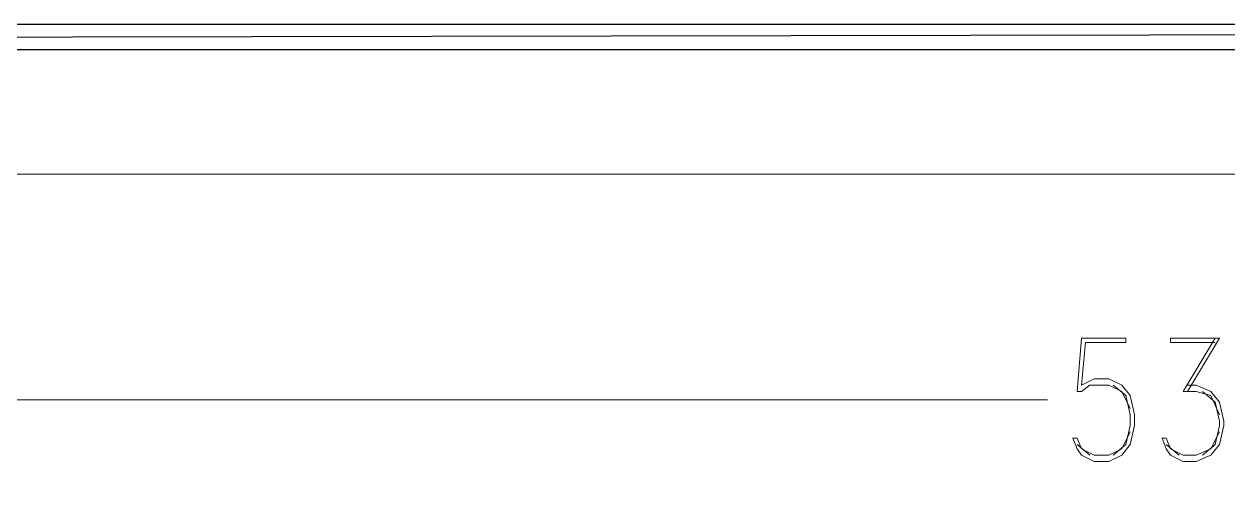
# Model space of a CAD drawing. Header units: centimetres. Extents: x -22.4 to 6.2, y -30.9 to -11.
# Drawn here: x -9.208 to -6.809, y -11.975 to -11.036 of the extents above; entities that cross this region are included whole.
import ezdxf

# ---------------------------------------------------------------- set-up
doc = ezdxf.new("R2010")
doc.units = ezdxf.units.CM
doc.header["$MEASUREMENT"] = 0
doc.layers.add('2', color=7, linetype='Continuous')
doc.layers.add('layer 1', color=7, linetype='Continuous')

msp = doc.modelspace()

# ---------------------------------------------------------------- linework, layer by layer
at = {"layer": '2', "color": 3, "lineweight": 9}
msp.add_open_spline([(-9.40789, -11.78507), (-9.40789, -11.78507), (-7.16845, -11.78507), (-7.16845, -11.78507)], degree=3, dxfattribs=at)
at = {"layer": 'layer 1'}
for points in [[(-22.40421, -11.03577), (-22.40421, -11.03577), (-22.35341, -11.08657), (-22.35341, -11.08657), (-22.35341, -11.08657), (-22.35341, -11.08657), (4.84575, -11.03577), (4.84575, -11.03577), (4.84575, -11.03577), (4.84575, -11.03577), (-22.40421, -11.03577), (-22.40421, -11.03577)], [(-22.35341, -11.08657), (-22.35341, -11.08657), (4.84575, -11.03577), (4.84575, -11.03577), (4.84575, -11.03577), (4.84575, -11.03577), (4.79495, -11.08657), (4.79495, -11.08657), (4.79495, -11.08657), (4.79495, -11.08657), (-22.35341, -11.08657), (-22.35341, -11.08657)]]:
    msp.add_open_spline(points, degree=3, knots=[0, 0, 0, 0, 0.25, 0.25, 0.25, 0.25, 0.5, 0.5, 0.5, 0.5, 1, 1, 1, 1], dxfattribs=at)
at = {"layer": 'layer 1', "lineweight": 9}
for points, knots in [([(-21.92211, -30.90598), (-21.92211, -30.90598), (6.24226, -30.90598), (6.24226, -30.90598), (6.24226, -30.90598), (6.24226, -30.90598), (6.24226, -11.33528), (6.24226, -11.33528), (6.24226, -11.33528), (6.24226, -11.33528), (-21.92211, -11.33528), (-21.92211, -11.33528), (-21.92211, -11.33528), (-21.92211, -11.33528), (-21.92211, -30.90598), (-21.92211, -30.90598)], [0, 0, 0, 0, 0.2, 0.2, 0.2, 0.2, 0.4, 0.4, 0.4, 0.4, 0.6, 0.6, 0.6, 0.6, 1, 1, 1, 1]), ([(-7.10072, -11.66231), (-7.10072, -11.66231), (-7.01182, -11.66231), (-7.01182, -11.66231), (-7.01182, -11.66231), (-7.01182, -11.66231), (-7.01182, -11.67077), (-7.01182, -11.67077), (-7.01182, -11.67077), (-7.01182, -11.67077), (-7.09225, -11.67077), (-7.09225, -11.67077)], [0, 0, 0, 0, 0.25, 0.25, 0.25, 0.25, 0.5, 0.5, 0.5, 0.5, 1, 1, 1, 1]), ([(-6.92292, -11.66231), (-6.92292, -11.66231), (-6.82555, -11.66231), (-6.82555, -11.66231), (-6.82555, -11.66231), (-6.82555, -11.66231), (-6.88905, -11.76814), (-6.88905, -11.76814)], [0, 0, 0, 0, 0.3333333, 0.3333333, 0.3333333, 0.3333333, 1, 1, 1, 1]), ([(-6.92292, -11.66231), (-6.92292, -11.66231), (-6.92292, -11.67077), (-6.92292, -11.67077), (-6.92292, -11.67077), (-6.92292, -11.67077), (-6.83402, -11.67077), (-6.83402, -11.67077)], [0, 0, 0, 0, 0.3333333, 0.3333333, 0.3333333, 0.3333333, 1, 1, 1, 1]), ([(-7.10072, -11.75544), (-7.10072, -11.75544), (-7.07532, -11.74274), (-7.07532, -11.74274), (-7.07532, -11.74274), (-7.07532, -11.74274), (-7.04569, -11.74274), (-7.04569, -11.74274), (-7.04569, -11.74274), (-7.04569, -11.74274), (-7.02029, -11.75544), (-7.02029, -11.75544), (-7.02029, -11.75544), (-7.02029, -11.75544), (-7.00335, -11.77661), (-7.00335, -11.77661), (-7.00335, -11.77661), (-7.00335, -11.77661), (-6.99489, -11.81471), (-6.99489, -11.81471), (-6.99489, -11.81471), (-6.99489, -11.81471), (-6.99489, -11.83587), (-6.99489, -11.83587), (-6.99489, -11.83587), (-6.99489, -11.83587), (-7.00335, -11.87397), (-7.00335, -11.87397), (-7.00335, -11.87397), (-7.00335, -11.87397), (-7.02029, -11.89514), (-7.02029, -11.89514), (-7.02029, -11.89514), (-7.02029, -11.89514), (-7.04569, -11.90784), (-7.04569, -11.90784), (-7.04569, -11.90784), (-7.04569, -11.90784), (-7.07532, -11.90784), (-7.07532, -11.90784), (-7.07532, -11.90784), (-7.07532, -11.90784), (-7.10072, -11.89514), (-7.10072, -11.89514), (-7.10072, -11.89514), (-7.10072, -11.89514), (-7.10919, -11.88244), (-7.10919, -11.88244), (-7.10919, -11.88244), (-7.10919, -11.88244), (-7.11765, -11.86127), (-7.11765, -11.86127), (-7.11765, -11.86127), (-7.11765, -11.86127), (-7.10919, -11.86127), (-7.10919, -11.86127)], [0, 0, 0, 0, 0.0666667, 0.0666667, 0.0666667, 0.0666667, 0.1333333, 0.1333333, 0.1333333, 0.1333333, 0.2, 0.2, 0.2, 0.2, 0.2666667, 0.2666667, 0.2666667, 0.2666667, 0.3333333, 0.3333333, 0.3333333, 0.3333333, 0.4, 0.4, 0.4, 0.4, 0.4666667, 0.4666667, 0.4666667, 0.4666667, 0.5333333, 0.5333333, 0.5333333, 0.5333333, 0.6, 0.6, 0.6, 0.6, 0.6666667, 0.6666667, 0.6666667, 0.6666667, 0.7333333, 0.7333333, 0.7333333, 0.7333333, 0.8, 0.8, 0.8, 0.8, 0.8666667, 0.8666667, 0.8666667, 0.8666667, 1, 1, 1, 1]), ([(-7.10919, -11.76814), (-7.10919, -11.76814), (-7.10072, -11.76814), (-7.10072, -11.76814), (-7.10072, -11.76814), (-7.10072, -11.76814), (-7.08379, -11.75544), (-7.08379, -11.75544), (-7.08379, -11.75544), (-7.08379, -11.75544), (-7.04569, -11.75544), (-7.04569, -11.75544), (-7.04569, -11.75544), (-7.04569, -11.75544), (-7.02029, -11.76814), (-7.02029, -11.76814), (-7.02029, -11.76814), (-7.02029, -11.76814), (-7.00335, -11.80201), (-7.00335, -11.80201)], [0, 0, 0, 0, 0.1666667, 0.1666667, 0.1666667, 0.1666667, 0.3333333, 0.3333333, 0.3333333, 0.3333333, 0.5, 0.5, 0.5, 0.5, 0.6666667, 0.6666667, 0.6666667, 0.6666667, 1, 1, 1, 1]), ([(-7.03722, -11.75544), (-7.03722, -11.75544), (-7.01182, -11.77661), (-7.01182, -11.77661), (-7.01182, -11.77661), (-7.01182, -11.77661), (-7.00335, -11.81471), (-7.00335, -11.81471), (-7.00335, -11.81471), (-7.00335, -11.81471), (-7.00335, -11.83587), (-7.00335, -11.83587), (-7.00335, -11.83587), (-7.00335, -11.83587), (-7.01182, -11.87397), (-7.01182, -11.87397), (-7.01182, -11.87397), (-7.01182, -11.87397), (-7.03722, -11.89514), (-7.03722, -11.89514)], [0, 0, 0, 0, 0.1666667, 0.1666667, 0.1666667, 0.1666667, 0.3333333, 0.3333333, 0.3333333, 0.3333333, 0.5, 0.5, 0.5, 0.5, 0.6666667, 0.6666667, 0.6666667, 0.6666667, 1, 1, 1, 1]), ([(-6.88905, -11.75544), (-6.88905, -11.75544), (-6.87212, -11.75544), (-6.87212, -11.75544), (-6.87212, -11.75544), (-6.87212, -11.75544), (-6.84249, -11.76814), (-6.84249, -11.76814), (-6.84249, -11.76814), (-6.84249, -11.76814), (-6.82555, -11.78931), (-6.82555, -11.78931), (-6.82555, -11.78931), (-6.82555, -11.78931), (-6.81709, -11.82741), (-6.81709, -11.82741), (-6.81709, -11.82741), (-6.81709, -11.82741), (-6.81709, -11.83587), (-6.81709, -11.83587), (-6.81709, -11.83587), (-6.81709, -11.83587), (-6.82555, -11.87397), (-6.82555, -11.87397), (-6.82555, -11.87397), (-6.82555, -11.87397), (-6.84249, -11.89514), (-6.84249, -11.89514), (-6.84249, -11.89514), (-6.84249, -11.89514), (-6.87212, -11.90784), (-6.87212, -11.90784), (-6.87212, -11.90784), (-6.87212, -11.90784), (-6.89752, -11.90784), (-6.89752, -11.90784), (-6.89752, -11.90784), (-6.89752, -11.90784), (-6.92292, -11.89514), (-6.92292, -11.89514), (-6.92292, -11.89514), (-6.92292, -11.89514), (-6.93139, -11.88244), (-6.93139, -11.88244), (-6.93139, -11.88244), (-6.93139, -11.88244), (-6.93985, -11.86127), (-6.93985, -11.86127), (-6.93985, -11.86127), (-6.93985, -11.86127), (-6.93139, -11.86127), (-6.93139, -11.86127)], [0, 0, 0, 0, 0.0714286, 0.0714286, 0.0714286, 0.0714286, 0.1428571, 0.1428571, 0.1428571, 0.1428571, 0.2142857, 0.2142857, 0.2142857, 0.2142857, 0.2857143, 0.2857143, 0.2857143, 0.2857143, 0.3571429, 0.3571429, 0.3571429, 0.3571429, 0.4285714, 0.4285714, 0.4285714, 0.4285714, 0.5, 0.5, 0.5, 0.5, 0.5714286, 0.5714286, 0.5714286, 0.5714286, 0.6428571, 0.6428571, 0.6428571, 0.6428571, 0.7142857, 0.7142857, 0.7142857, 0.7142857, 0.7857143, 0.7857143, 0.7857143, 0.7857143, 0.8571429, 0.8571429, 0.8571429, 0.8571429, 1, 1, 1, 1]), ([(-6.89752, -11.76814), (-6.89752, -11.76814), (-6.87212, -11.76814), (-6.87212, -11.76814), (-6.87212, -11.76814), (-6.87212, -11.76814), (-6.84249, -11.77661), (-6.84249, -11.77661), (-6.84249, -11.77661), (-6.84249, -11.77661), (-6.82555, -11.81471), (-6.82555, -11.81471)], [0, 0, 0, 0, 0.25, 0.25, 0.25, 0.25, 0.5, 0.5, 0.5, 0.5, 1, 1, 1, 1]), ([(-6.85942, -11.76814), (-6.85942, -11.76814), (-6.83402, -11.78931), (-6.83402, -11.78931), (-6.83402, -11.78931), (-6.83402, -11.78931), (-6.82555, -11.82741), (-6.82555, -11.82741), (-6.82555, -11.82741), (-6.82555, -11.82741), (-6.82555, -11.83587), (-6.82555, -11.83587), (-6.82555, -11.83587), (-6.82555, -11.83587), (-6.83402, -11.87397), (-6.83402, -11.87397), (-6.83402, -11.87397), (-6.83402, -11.87397), (-6.85942, -11.89514), (-6.85942, -11.89514)], [0, 0, 0, 0, 0.1666667, 0.1666667, 0.1666667, 0.1666667, 0.3333333, 0.3333333, 0.3333333, 0.3333333, 0.5, 0.5, 0.5, 0.5, 0.6666667, 0.6666667, 0.6666667, 0.6666667, 1, 1, 1, 1]), ([(-7.00335, -11.84857), (-7.00335, -11.84857), (-7.02029, -11.88244), (-7.02029, -11.88244), (-7.02029, -11.88244), (-7.02029, -11.88244), (-7.04569, -11.89514), (-7.04569, -11.89514), (-7.04569, -11.89514), (-7.04569, -11.89514), (-7.07532, -11.89514), (-7.07532, -11.89514), (-7.07532, -11.89514), (-7.07532, -11.89514), (-7.10072, -11.88244), (-7.10072, -11.88244), (-7.10072, -11.88244), (-7.10072, -11.88244), (-7.10919, -11.86127), (-7.10919, -11.86127)], [0, 0, 0, 0, 0.1666667, 0.1666667, 0.1666667, 0.1666667, 0.3333333, 0.3333333, 0.3333333, 0.3333333, 0.5, 0.5, 0.5, 0.5, 0.6666667, 0.6666667, 0.6666667, 0.6666667, 1, 1, 1, 1]), ([(-6.82555, -11.84857), (-6.82555, -11.84857), (-6.84249, -11.88244), (-6.84249, -11.88244), (-6.84249, -11.88244), (-6.84249, -11.88244), (-6.87212, -11.89514), (-6.87212, -11.89514), (-6.87212, -11.89514), (-6.87212, -11.89514), (-6.89752, -11.89514), (-6.89752, -11.89514), (-6.89752, -11.89514), (-6.89752, -11.89514), (-6.92292, -11.88244), (-6.92292, -11.88244), (-6.92292, -11.88244), (-6.92292, -11.88244), (-6.93139, -11.86127), (-6.93139, -11.86127)], [0, 0, 0, 0, 0.1666667, 0.1666667, 0.1666667, 0.1666667, 0.3333333, 0.3333333, 0.3333333, 0.3333333, 0.5, 0.5, 0.5, 0.5, 0.6666667, 0.6666667, 0.6666667, 0.6666667, 1, 1, 1, 1])]:
    msp.add_open_spline(points, degree=3, knots=knots, dxfattribs=at)
for points in [[(-7.10072, -11.66231), (-7.10072, -11.66231), (-7.10919, -11.76814), (-7.10919, -11.76814)], [(-7.09225, -11.67077), (-7.09225, -11.67077), (-7.10072, -11.75544), (-7.10072, -11.75544)], [(-6.83402, -11.66231), (-6.83402, -11.66231), (-6.89752, -11.76814), (-6.89752, -11.76814)], [(-7.08379, -11.89514), (-7.08379, -11.89514), (-7.10919, -11.87397), (-7.10919, -11.87397)], [(-6.90599, -11.89514), (-6.90599, -11.89514), (-6.93139, -11.87397), (-6.93139, -11.87397)]]:
    msp.add_open_spline(points, degree=3, dxfattribs=at)

doc.saveas('drawing.dxf')
